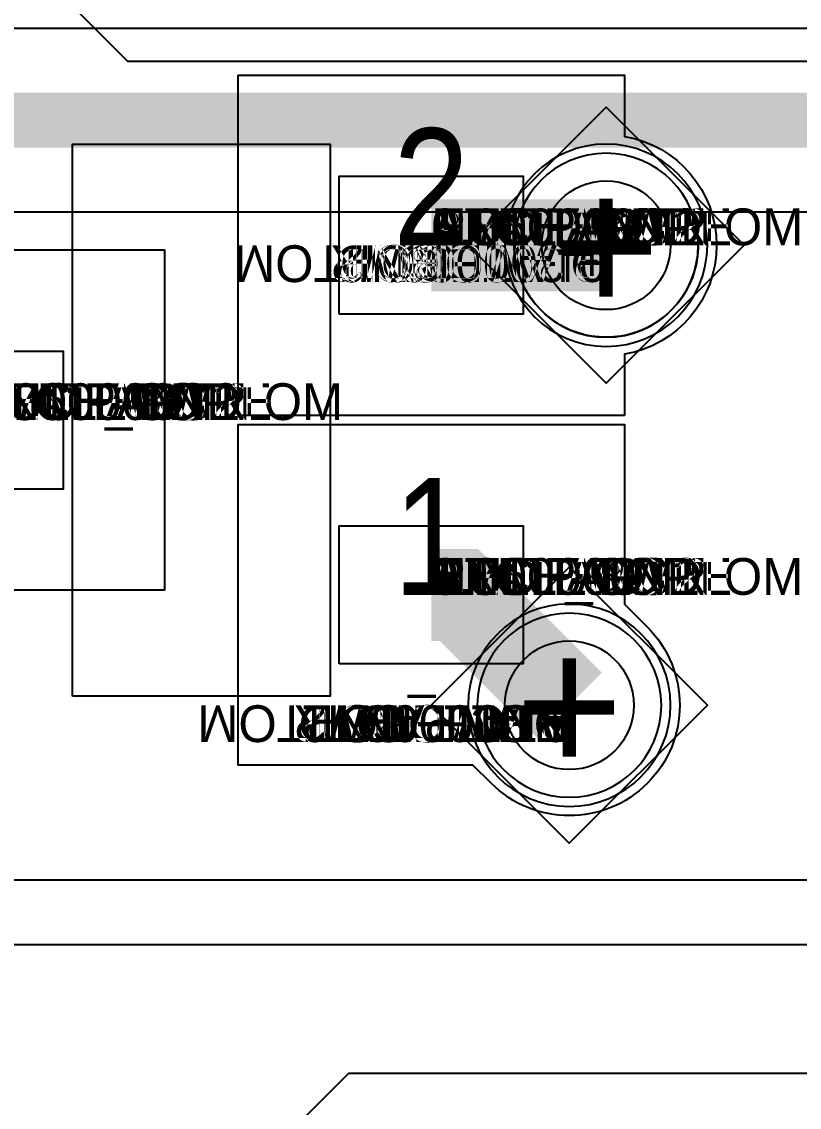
# Model space of a CAD drawing. Extents: x 0 to 323, y 0 to 320.
# Drawn here: x 52.89 to 57.11, y 199.52 to 205.42 of the extents above; entities that cross this region are included whole.
import ezdxf
from ezdxf.enums import TextEntityAlignment as Align

# ---------------------------------------------------------------- set-up
doc = ezdxf.new("R2010")
doc.units = 0
doc.header["$MEASUREMENT"] = 0
doc.layers.get('0').update_dxf_attribs({"linetype": 'CONTINUOUS'})
for name, color, linetype in [('CDN_FIGURES', 7, 'CONTINUOUS'), ('ETCH_BOTTOM', 7, 'CONTINUOUS'), ('ETCH_GND', 3, 'CONTINUOUS'), ('ETCH_INT1', 4, 'CONTINUOUS'), ('ETCH_INT2', 5, 'CONTINUOUS'), ('ETCH_PWR', 6, 'CONTINUOUS'), ('ETCH_TOP', 2, 'CONTINUOUS'), ('MANUFACTURING_NCLEGEND-1-6', 8, 'CONTINUOUS'), ('PACKAGE_GEOMETRY_ASSEMBLY_TOP', 11, 'CONTINUOUS'), ('PACKAGE_GEOMETRY_PIN_NUMBER', 9, 'CONTINUOUS')]:
    doc.layers.add(name, color=color, linetype=linetype)

# ---------------------------------------------------------------- blocks, each defined once
blk = doc.blocks.new('PAD_INFO')
for tag in ['SHAPE_TYPE', 'PAD_HEIGHT', 'PAD_LAYER', 'PAD_TYPE', 'PAD_WIDTH']:
    blk.add_attdef(tag, (0, 0), '', height=0.2)
at = {"flags": 2}
blk.add_attdef('CDN_TYPE', (0, 0), '', height=0.2, dxfattribs=at)
blk = doc.blocks.new('DRILL_INFO')
at = {"flags": 2}
blk.add_attdef('CDN_TYPE', (0, 0), '', height=0.2, dxfattribs=at)
for tag in ['FSHAPE', 'FCHAR', 'DRILL_HEIGHT', 'DIAMETER', 'PLATED', 'DRILL_WIDTH']:
    blk.add_attdef(tag, (0, 0), '', height=0.2)
blk = doc.blocks.new('VIA0700X0300')
at = {"layer": 'ETCH_BOTTOM'}
blk.add_circle((0, 0), 0.35, dxfattribs=at)
at = {"layer": 'ETCH_GND'}
blk.add_circle((0, 0), 0.35, dxfattribs=at)
at = {"layer": 'ETCH_INT1'}
blk.add_circle((0, 0), 0.35, dxfattribs=at)
at = {"layer": 'ETCH_INT2'}
blk.add_circle((0, 0), 0.35, dxfattribs=at)
at = {"layer": 'ETCH_PWR'}
blk.add_circle((0, 0), 0.35, dxfattribs=at)
at = {"layer": 'ETCH_TOP'}
blk.add_circle((0, 0), 0.35, dxfattribs=at)
ref = blk.add_blockref('PAD_INFO', (0, 0))
ref.add_attrib('PAD_LAYER', 'ETCH_TOP', (0, 0), dxfattribs={"height": 0.2})
ref.add_attrib('SHAPE_TYPE', 'NULL', (0, 0), dxfattribs={"height": 0.2})
ref.add_attrib('PAD_TYPE', 'ANTIPAD', (0, 0), dxfattribs={"height": 0.2})
ref.add_attrib('PAD_WIDTH', '0.000000', (0, 0), dxfattribs={"height": 0.2})
ref.add_attrib('PAD_HEIGHT', '0.000000', (0, 0), dxfattribs={"height": 0.2})
ref = blk.add_blockref('PAD_INFO', (0, 0))
ref.add_attrib('PAD_LAYER', 'ETCH_GND', (0, 0), dxfattribs={"height": 0.2})
ref.add_attrib('SHAPE_TYPE', 'NULL', (0, 0), dxfattribs={"height": 0.2})
ref.add_attrib('PAD_TYPE', 'ANTIPAD', (0, 0), dxfattribs={"height": 0.2})
ref.add_attrib('PAD_WIDTH', '0.000000', (0, 0), dxfattribs={"height": 0.2})
ref.add_attrib('PAD_HEIGHT', '0.000000', (0, 0), dxfattribs={"height": 0.2})
ref = blk.add_blockref('PAD_INFO', (0, 0))
ref.add_attrib('PAD_LAYER', 'ETCH_INT1', (0, 0), dxfattribs={"height": 0.2})
ref.add_attrib('SHAPE_TYPE', 'NULL', (0, 0), dxfattribs={"height": 0.2})
ref.add_attrib('PAD_TYPE', 'ANTIPAD', (0, 0), dxfattribs={"height": 0.2})
ref.add_attrib('PAD_WIDTH', '0.000000', (0, 0), dxfattribs={"height": 0.2})
ref.add_attrib('PAD_HEIGHT', '0.000000', (0, 0), dxfattribs={"height": 0.2})
ref = blk.add_blockref('PAD_INFO', (0, 0))
ref.add_attrib('PAD_LAYER', 'ETCH_INT2', (0, 0), dxfattribs={"height": 0.2})
ref.add_attrib('SHAPE_TYPE', 'NULL', (0, 0), dxfattribs={"height": 0.2})
ref.add_attrib('PAD_TYPE', 'ANTIPAD', (0, 0), dxfattribs={"height": 0.2})
ref.add_attrib('PAD_WIDTH', '0.000000', (0, 0), dxfattribs={"height": 0.2})
ref.add_attrib('PAD_HEIGHT', '0.000000', (0, 0), dxfattribs={"height": 0.2})
ref = blk.add_blockref('PAD_INFO', (0, 0))
ref.add_attrib('PAD_LAYER', 'ETCH_PWR', (0, 0), dxfattribs={"height": 0.2})
ref.add_attrib('SHAPE_TYPE', 'NULL', (0, 0), dxfattribs={"height": 0.2})
ref.add_attrib('PAD_TYPE', 'ANTIPAD', (0, 0), dxfattribs={"height": 0.2})
ref.add_attrib('PAD_WIDTH', '0.000000', (0, 0), dxfattribs={"height": 0.2})
ref.add_attrib('PAD_HEIGHT', '0.000000', (0, 0), dxfattribs={"height": 0.2})
ref = blk.add_blockref('PAD_INFO', (0, 0))
ref.add_attrib('PAD_LAYER', 'ETCH_BOTTOM', (0, 0), dxfattribs={"height": 0.2})
ref.add_attrib('SHAPE_TYPE', 'NULL', (0, 0), dxfattribs={"height": 0.2})
ref.add_attrib('PAD_TYPE', 'ANTIPAD', (0, 0), dxfattribs={"height": 0.2})
ref.add_attrib('PAD_WIDTH', '0.000000', (0, 0), dxfattribs={"height": 0.2})
ref.add_attrib('PAD_HEIGHT', '0.000000', (0, 0), dxfattribs={"height": 0.2})
ref = blk.add_blockref('PAD_INFO', (0, 0))
ref.add_attrib('PAD_LAYER', 'ETCH_TOP', (0, 0), dxfattribs={"height": 0.2})
ref.add_attrib('SHAPE_TYPE', 'NULL', (0, 0), dxfattribs={"height": 0.2})
ref.add_attrib('PAD_TYPE', 'THERMAL', (0, 0), dxfattribs={"height": 0.2})
ref.add_attrib('PAD_WIDTH', '0.000000', (0, 0), dxfattribs={"height": 0.2})
ref.add_attrib('PAD_HEIGHT', '0.000000', (0, 0), dxfattribs={"height": 0.2})
ref = blk.add_blockref('PAD_INFO', (0, 0))
ref.add_attrib('PAD_LAYER', 'ETCH_GND', (0, 0), dxfattribs={"height": 0.2})
ref.add_attrib('SHAPE_TYPE', 'NULL', (0, 0), dxfattribs={"height": 0.2})
ref.add_attrib('PAD_TYPE', 'THERMAL', (0, 0), dxfattribs={"height": 0.2})
ref.add_attrib('PAD_WIDTH', '0.000000', (0, 0), dxfattribs={"height": 0.2})
ref.add_attrib('PAD_HEIGHT', '0.000000', (0, 0), dxfattribs={"height": 0.2})
ref = blk.add_blockref('PAD_INFO', (0, 0))
ref.add_attrib('PAD_LAYER', 'ETCH_INT1', (0, 0), dxfattribs={"height": 0.2})
ref.add_attrib('SHAPE_TYPE', 'NULL', (0, 0), dxfattribs={"height": 0.2})
ref.add_attrib('PAD_TYPE', 'THERMAL', (0, 0), dxfattribs={"height": 0.2})
ref.add_attrib('PAD_WIDTH', '0.000000', (0, 0), dxfattribs={"height": 0.2})
ref.add_attrib('PAD_HEIGHT', '0.000000', (0, 0), dxfattribs={"height": 0.2})
ref = blk.add_blockref('PAD_INFO', (0, 0))
ref.add_attrib('PAD_LAYER', 'ETCH_INT2', (0, 0), dxfattribs={"height": 0.2})
ref.add_attrib('SHAPE_TYPE', 'NULL', (0, 0), dxfattribs={"height": 0.2})
ref.add_attrib('PAD_TYPE', 'THERMAL', (0, 0), dxfattribs={"height": 0.2})
ref.add_attrib('PAD_WIDTH', '0.000000', (0, 0), dxfattribs={"height": 0.2})
ref.add_attrib('PAD_HEIGHT', '0.000000', (0, 0), dxfattribs={"height": 0.2})
ref = blk.add_blockref('PAD_INFO', (0, 0))
ref.add_attrib('PAD_LAYER', 'ETCH_PWR', (0, 0), dxfattribs={"height": 0.2})
ref.add_attrib('SHAPE_TYPE', 'NULL', (0, 0), dxfattribs={"height": 0.2})
ref.add_attrib('PAD_TYPE', 'THERMAL', (0, 0), dxfattribs={"height": 0.2})
ref.add_attrib('PAD_WIDTH', '0.000000', (0, 0), dxfattribs={"height": 0.2})
ref.add_attrib('PAD_HEIGHT', '0.000000', (0, 0), dxfattribs={"height": 0.2})
ref = blk.add_blockref('PAD_INFO', (0, 0))
ref.add_attrib('PAD_LAYER', 'ETCH_BOTTOM', (0, 0), dxfattribs={"height": 0.2})
ref.add_attrib('SHAPE_TYPE', 'NULL', (0, 0), dxfattribs={"height": 0.2})
ref.add_attrib('PAD_TYPE', 'THERMAL', (0, 0), dxfattribs={"height": 0.2})
ref.add_attrib('PAD_WIDTH', '0.000000', (0, 0), dxfattribs={"height": 0.2})
ref.add_attrib('PAD_HEIGHT', '0.000000', (0, 0), dxfattribs={"height": 0.2})
ref = blk.add_blockref('PAD_INFO', (0, 0))
ref.add_attrib('PAD_LAYER', 'ETCH_TOP', (0, 0), dxfattribs={"height": 0.2})
ref.add_attrib('SHAPE_TYPE', 'CIRCLE', (0, 0), dxfattribs={"height": 0.2})
ref.add_attrib('PAD_TYPE', 'REGULAR', (0, 0), dxfattribs={"height": 0.2})
ref.add_attrib('PAD_WIDTH', '0.700000', (0, 0), dxfattribs={"height": 0.2})
ref.add_attrib('PAD_HEIGHT', '0.700000', (0, 0), dxfattribs={"height": 0.2})
ref = blk.add_blockref('PAD_INFO', (0, 0))
ref.add_attrib('PAD_LAYER', 'ETCH_GND', (0, 0), dxfattribs={"height": 0.2})
ref.add_attrib('SHAPE_TYPE', 'CIRCLE', (0, 0), dxfattribs={"height": 0.2})
ref.add_attrib('PAD_TYPE', 'REGULAR', (0, 0), dxfattribs={"height": 0.2})
ref.add_attrib('PAD_WIDTH', '0.700000', (0, 0), dxfattribs={"height": 0.2})
ref.add_attrib('PAD_HEIGHT', '0.700000', (0, 0), dxfattribs={"height": 0.2})
ref = blk.add_blockref('PAD_INFO', (0, 0))
ref.add_attrib('PAD_LAYER', 'ETCH_INT1', (0, 0), dxfattribs={"height": 0.2})
ref.add_attrib('SHAPE_TYPE', 'CIRCLE', (0, 0), dxfattribs={"height": 0.2})
ref.add_attrib('PAD_TYPE', 'REGULAR', (0, 0), dxfattribs={"height": 0.2})
ref.add_attrib('PAD_WIDTH', '0.700000', (0, 0), dxfattribs={"height": 0.2})
ref.add_attrib('PAD_HEIGHT', '0.700000', (0, 0), dxfattribs={"height": 0.2})
ref = blk.add_blockref('PAD_INFO', (0, 0))
ref.add_attrib('PAD_LAYER', 'ETCH_INT2', (0, 0), dxfattribs={"height": 0.2})
ref.add_attrib('SHAPE_TYPE', 'CIRCLE', (0, 0), dxfattribs={"height": 0.2})
ref.add_attrib('PAD_TYPE', 'REGULAR', (0, 0), dxfattribs={"height": 0.2})
ref.add_attrib('PAD_WIDTH', '0.700000', (0, 0), dxfattribs={"height": 0.2})
ref.add_attrib('PAD_HEIGHT', '0.700000', (0, 0), dxfattribs={"height": 0.2})
ref = blk.add_blockref('PAD_INFO', (0, 0))
ref.add_attrib('PAD_LAYER', 'ETCH_PWR', (0, 0), dxfattribs={"height": 0.2})
ref.add_attrib('SHAPE_TYPE', 'CIRCLE', (0, 0), dxfattribs={"height": 0.2})
ref.add_attrib('PAD_TYPE', 'REGULAR', (0, 0), dxfattribs={"height": 0.2})
ref.add_attrib('PAD_WIDTH', '0.700000', (0, 0), dxfattribs={"height": 0.2})
ref.add_attrib('PAD_HEIGHT', '0.700000', (0, 0), dxfattribs={"height": 0.2})
ref = blk.add_blockref('PAD_INFO', (0, 0))
ref.add_attrib('PAD_LAYER', 'ETCH_BOTTOM', (0, 0), dxfattribs={"height": 0.2})
ref.add_attrib('SHAPE_TYPE', 'CIRCLE', (0, 0), dxfattribs={"height": 0.2})
ref.add_attrib('PAD_TYPE', 'REGULAR', (0, 0), dxfattribs={"height": 0.2})
ref.add_attrib('PAD_WIDTH', '0.700000', (0, 0), dxfattribs={"height": 0.2})
ref.add_attrib('PAD_HEIGHT', '0.700000', (0, 0), dxfattribs={"height": 0.2})
ref = blk.add_blockref('DRILL_INFO', (0, 0))
ref.add_attrib('DIAMETER', '0.300000', (0, 0), dxfattribs={"height": 0.2})
ref.add_attrib('PLATED', 'PLATED', (0, 0), dxfattribs={"height": 0.2})
ref.add_attrib('FSHAPE', 'DIAMOND', (0, 0), dxfattribs={"height": 0.2})
ref.add_attrib('FCHAR', '+', (0, 0), dxfattribs={"height": 0.2})
ref.add_attrib('DRILL_WIDTH', '1.500000', (0, 0), dxfattribs={"height": 0.2})
ref.add_attrib('DRILL_HEIGHT', '1.500000', (0, 0), dxfattribs={"height": 0.2})
for tag in ['CDN_TYPE', 'PIN']:
    blk.add_attdef(tag, (0, 0), '', height=0.2)
at = {"flags": 2}
for tag in ['PSTKNAME', 'BBV']:
    blk.add_attdef(tag, (0, 0), '', height=0.2, dxfattribs=at)
blk = doc.blocks.new('FIGURE_DIAMOND')
at = {"layer": 'CDN_FIGURES'}
blk.add_lwpolyline([(-0.5, 0), (0, 0.5), (0.5, 0), (0, -0.5)], close=True, dxfattribs=at)
blk = doc.blocks.new('RC1000X0750TS')
at = {"layer": 'ETCH_TOP'}
blk.add_lwpolyline([(-0.5, -0.375), (-0.5, 0.375), (0.5, 0.375), (0.5, -0.375)], close=True, dxfattribs=at)
ref = blk.add_blockref('PAD_INFO', (0, 0))
ref.add_attrib('PAD_LAYER', 'ETCH_TOP', (0, 0), dxfattribs={"height": 0.2})
ref.add_attrib('SHAPE_TYPE', 'NULL', (0, 0), dxfattribs={"height": 0.2})
ref.add_attrib('PAD_TYPE', 'ANTIPAD', (0, 0), dxfattribs={"height": 0.2})
ref.add_attrib('PAD_WIDTH', '0.000000', (0, 0), dxfattribs={"height": 0.2})
ref.add_attrib('PAD_HEIGHT', '0.000000', (0, 0), dxfattribs={"height": 0.2})
ref = blk.add_blockref('PAD_INFO', (0, 0))
ref.add_attrib('PAD_LAYER', 'ETCH_GND', (0, 0), dxfattribs={"height": 0.2})
ref.add_attrib('SHAPE_TYPE', 'NULL', (0, 0), dxfattribs={"height": 0.2})
ref.add_attrib('PAD_TYPE', 'ANTIPAD', (0, 0), dxfattribs={"height": 0.2})
ref.add_attrib('PAD_WIDTH', '0.000000', (0, 0), dxfattribs={"height": 0.2})
ref.add_attrib('PAD_HEIGHT', '0.000000', (0, 0), dxfattribs={"height": 0.2})
ref = blk.add_blockref('PAD_INFO', (0, 0))
ref.add_attrib('PAD_LAYER', 'ETCH_INT1', (0, 0), dxfattribs={"height": 0.2})
ref.add_attrib('SHAPE_TYPE', 'NULL', (0, 0), dxfattribs={"height": 0.2})
ref.add_attrib('PAD_TYPE', 'ANTIPAD', (0, 0), dxfattribs={"height": 0.2})
ref.add_attrib('PAD_WIDTH', '0.000000', (0, 0), dxfattribs={"height": 0.2})
ref.add_attrib('PAD_HEIGHT', '0.000000', (0, 0), dxfattribs={"height": 0.2})
ref = blk.add_blockref('PAD_INFO', (0, 0))
ref.add_attrib('PAD_LAYER', 'ETCH_INT2', (0, 0), dxfattribs={"height": 0.2})
ref.add_attrib('SHAPE_TYPE', 'NULL', (0, 0), dxfattribs={"height": 0.2})
ref.add_attrib('PAD_TYPE', 'ANTIPAD', (0, 0), dxfattribs={"height": 0.2})
ref.add_attrib('PAD_WIDTH', '0.000000', (0, 0), dxfattribs={"height": 0.2})
ref.add_attrib('PAD_HEIGHT', '0.000000', (0, 0), dxfattribs={"height": 0.2})
ref = blk.add_blockref('PAD_INFO', (0, 0))
ref.add_attrib('PAD_LAYER', 'ETCH_PWR', (0, 0), dxfattribs={"height": 0.2})
ref.add_attrib('SHAPE_TYPE', 'NULL', (0, 0), dxfattribs={"height": 0.2})
ref.add_attrib('PAD_TYPE', 'ANTIPAD', (0, 0), dxfattribs={"height": 0.2})
ref.add_attrib('PAD_WIDTH', '0.000000', (0, 0), dxfattribs={"height": 0.2})
ref.add_attrib('PAD_HEIGHT', '0.000000', (0, 0), dxfattribs={"height": 0.2})
ref = blk.add_blockref('PAD_INFO', (0, 0))
ref.add_attrib('PAD_LAYER', 'ETCH_BOTTOM', (0, 0), dxfattribs={"height": 0.2})
ref.add_attrib('SHAPE_TYPE', 'NULL', (0, 0), dxfattribs={"height": 0.2})
ref.add_attrib('PAD_TYPE', 'ANTIPAD', (0, 0), dxfattribs={"height": 0.2})
ref.add_attrib('PAD_WIDTH', '0.000000', (0, 0), dxfattribs={"height": 0.2})
ref.add_attrib('PAD_HEIGHT', '0.000000', (0, 0), dxfattribs={"height": 0.2})
ref = blk.add_blockref('PAD_INFO', (0, 0))
ref.add_attrib('PAD_LAYER', 'ETCH_TOP', (0, 0), dxfattribs={"height": 0.2})
ref.add_attrib('SHAPE_TYPE', 'NULL', (0, 0), dxfattribs={"height": 0.2})
ref.add_attrib('PAD_TYPE', 'THERMAL', (0, 0), dxfattribs={"height": 0.2})
ref.add_attrib('PAD_WIDTH', '0.000000', (0, 0), dxfattribs={"height": 0.2})
ref.add_attrib('PAD_HEIGHT', '0.000000', (0, 0), dxfattribs={"height": 0.2})
ref = blk.add_blockref('PAD_INFO', (0, 0))
ref.add_attrib('PAD_LAYER', 'ETCH_GND', (0, 0), dxfattribs={"height": 0.2})
ref.add_attrib('SHAPE_TYPE', 'NULL', (0, 0), dxfattribs={"height": 0.2})
ref.add_attrib('PAD_TYPE', 'THERMAL', (0, 0), dxfattribs={"height": 0.2})
ref.add_attrib('PAD_WIDTH', '0.000000', (0, 0), dxfattribs={"height": 0.2})
ref.add_attrib('PAD_HEIGHT', '0.000000', (0, 0), dxfattribs={"height": 0.2})
ref = blk.add_blockref('PAD_INFO', (0, 0))
ref.add_attrib('PAD_LAYER', 'ETCH_INT1', (0, 0), dxfattribs={"height": 0.2})
ref.add_attrib('SHAPE_TYPE', 'NULL', (0, 0), dxfattribs={"height": 0.2})
ref.add_attrib('PAD_TYPE', 'THERMAL', (0, 0), dxfattribs={"height": 0.2})
ref.add_attrib('PAD_WIDTH', '0.000000', (0, 0), dxfattribs={"height": 0.2})
ref.add_attrib('PAD_HEIGHT', '0.000000', (0, 0), dxfattribs={"height": 0.2})
ref = blk.add_blockref('PAD_INFO', (0, 0))
ref.add_attrib('PAD_LAYER', 'ETCH_INT2', (0, 0), dxfattribs={"height": 0.2})
ref.add_attrib('SHAPE_TYPE', 'NULL', (0, 0), dxfattribs={"height": 0.2})
ref.add_attrib('PAD_TYPE', 'THERMAL', (0, 0), dxfattribs={"height": 0.2})
ref.add_attrib('PAD_WIDTH', '0.000000', (0, 0), dxfattribs={"height": 0.2})
ref.add_attrib('PAD_HEIGHT', '0.000000', (0, 0), dxfattribs={"height": 0.2})
ref = blk.add_blockref('PAD_INFO', (0, 0))
ref.add_attrib('PAD_LAYER', 'ETCH_PWR', (0, 0), dxfattribs={"height": 0.2})
ref.add_attrib('SHAPE_TYPE', 'NULL', (0, 0), dxfattribs={"height": 0.2})
ref.add_attrib('PAD_TYPE', 'THERMAL', (0, 0), dxfattribs={"height": 0.2})
ref.add_attrib('PAD_WIDTH', '0.000000', (0, 0), dxfattribs={"height": 0.2})
ref.add_attrib('PAD_HEIGHT', '0.000000', (0, 0), dxfattribs={"height": 0.2})
ref = blk.add_blockref('PAD_INFO', (0, 0))
ref.add_attrib('PAD_LAYER', 'ETCH_BOTTOM', (0, 0), dxfattribs={"height": 0.2})
ref.add_attrib('SHAPE_TYPE', 'NULL', (0, 0), dxfattribs={"height": 0.2})
ref.add_attrib('PAD_TYPE', 'THERMAL', (0, 0), dxfattribs={"height": 0.2})
ref.add_attrib('PAD_WIDTH', '0.000000', (0, 0), dxfattribs={"height": 0.2})
ref.add_attrib('PAD_HEIGHT', '0.000000', (0, 0), dxfattribs={"height": 0.2})
ref = blk.add_blockref('PAD_INFO', (0, 0))
ref.add_attrib('PAD_LAYER', 'ETCH_TOP', (0, 0), dxfattribs={"height": 0.2})
ref.add_attrib('SHAPE_TYPE', 'RECTANGLE', (0, 0), dxfattribs={"height": 0.2})
ref.add_attrib('PAD_TYPE', 'REGULAR', (0, 0), dxfattribs={"height": 0.2})
ref.add_attrib('PAD_WIDTH', '1.000000', (0, 0), dxfattribs={"height": 0.2})
ref.add_attrib('PAD_HEIGHT', '0.750000', (0, 0), dxfattribs={"height": 0.2})
ref = blk.add_blockref('PAD_INFO', (0, 0))
ref.add_attrib('PAD_LAYER', 'ETCH_GND', (0, 0), dxfattribs={"height": 0.2})
ref.add_attrib('SHAPE_TYPE', 'NULL', (0, 0), dxfattribs={"height": 0.2})
ref.add_attrib('PAD_TYPE', 'REGULAR', (0, 0), dxfattribs={"height": 0.2})
ref.add_attrib('PAD_WIDTH', '0.000000', (0, 0), dxfattribs={"height": 0.2})
ref.add_attrib('PAD_HEIGHT', '0.000000', (0, 0), dxfattribs={"height": 0.2})
ref = blk.add_blockref('PAD_INFO', (0, 0))
ref.add_attrib('PAD_LAYER', 'ETCH_INT1', (0, 0), dxfattribs={"height": 0.2})
ref.add_attrib('SHAPE_TYPE', 'NULL', (0, 0), dxfattribs={"height": 0.2})
ref.add_attrib('PAD_TYPE', 'REGULAR', (0, 0), dxfattribs={"height": 0.2})
ref.add_attrib('PAD_WIDTH', '0.000000', (0, 0), dxfattribs={"height": 0.2})
ref.add_attrib('PAD_HEIGHT', '0.000000', (0, 0), dxfattribs={"height": 0.2})
ref = blk.add_blockref('PAD_INFO', (0, 0))
ref.add_attrib('PAD_LAYER', 'ETCH_INT2', (0, 0), dxfattribs={"height": 0.2})
ref.add_attrib('SHAPE_TYPE', 'NULL', (0, 0), dxfattribs={"height": 0.2})
ref.add_attrib('PAD_TYPE', 'REGULAR', (0, 0), dxfattribs={"height": 0.2})
ref.add_attrib('PAD_WIDTH', '0.000000', (0, 0), dxfattribs={"height": 0.2})
ref.add_attrib('PAD_HEIGHT', '0.000000', (0, 0), dxfattribs={"height": 0.2})
ref = blk.add_blockref('PAD_INFO', (0, 0))
ref.add_attrib('PAD_LAYER', 'ETCH_PWR', (0, 0), dxfattribs={"height": 0.2})
ref.add_attrib('SHAPE_TYPE', 'NULL', (0, 0), dxfattribs={"height": 0.2})
ref.add_attrib('PAD_TYPE', 'REGULAR', (0, 0), dxfattribs={"height": 0.2})
ref.add_attrib('PAD_WIDTH', '0.000000', (0, 0), dxfattribs={"height": 0.2})
ref.add_attrib('PAD_HEIGHT', '0.000000', (0, 0), dxfattribs={"height": 0.2})
ref = blk.add_blockref('PAD_INFO', (0, 0))
ref.add_attrib('PAD_LAYER', 'ETCH_BOTTOM', (0, 0), dxfattribs={"height": 0.2})
ref.add_attrib('SHAPE_TYPE', 'NULL', (0, 0), dxfattribs={"height": 0.2})
ref.add_attrib('PAD_TYPE', 'REGULAR', (0, 0), dxfattribs={"height": 0.2})
ref.add_attrib('PAD_WIDTH', '0.000000', (0, 0), dxfattribs={"height": 0.2})
ref.add_attrib('PAD_HEIGHT', '0.000000', (0, 0), dxfattribs={"height": 0.2})
ref = blk.add_blockref('DRILL_INFO', (0, 0))
ref.add_attrib('DIAMETER', '0.000000', (0, 0), dxfattribs={"height": 0.2})
ref.add_attrib('PLATED', 'PLATED', (0, 0), dxfattribs={"height": 0.2})
ref.add_attrib('FSHAPE', 'NULL', (0, 0), dxfattribs={"height": 0.2})
ref.add_attrib('DRILL_WIDTH', '0.000000', (0, 0), dxfattribs={"height": 0.2})
ref.add_attrib('DRILL_HEIGHT', '0.000000', (0, 0), dxfattribs={"height": 0.2})
for tag in ['CDN_TYPE', 'PIN']:
    blk.add_attdef(tag, (0, 0), '', height=0.2)
at = {"flags": 2}
for tag in ['PSTKNAME', 'BBV']:
    blk.add_attdef(tag, (0, 0), '', height=0.2, dxfattribs=at)
blk = doc.blocks.new('F341')
at = {"layer": 'PACKAGE_GEOMETRY_ASSEMBLY_TOP'}
blk.add_lwpolyline([(-1.95, -0.55), (-1.95, 2.45), (-0.55, 2.45), (-0.55, -0.55)], close=True, dxfattribs=at)
at = {"layer": 'ETCH_TOP'}
ref = blk.add_blockref('RC1000X0750TS', (0, 1.9), dxfattribs=at)
ref.add_attrib('CDN_TYPE', 'PIN', (0, 0), dxfattribs={"height": 0.2})
ref.add_attrib('PIN', '2', (0, 0), dxfattribs={"height": 0.2})
ref = blk.add_blockref('RC1000X0750TS', (-2.5, 0.95), dxfattribs=at)
ref.add_attrib('CDN_TYPE', 'PIN', (0, 0), dxfattribs={"height": 0.2})
ref.add_attrib('PIN', '3', (0, 0), dxfattribs={"height": 0.2})
ref = blk.add_blockref('RC1000X0750TS', (0, 0), dxfattribs=at)
ref.add_attrib('CDN_TYPE', 'PIN', (0, 0), dxfattribs={"height": 0.2})
ref.add_attrib('PIN', '1', (0, 0), dxfattribs={"height": 0.2})
at = {"flags": 2}
for tag in ['SYMBOL_TYPE', 'CDN_TYPE', 'REFDES']:
    blk.add_attdef(tag, (0, 0), '', height=0.2, dxfattribs=at)

msp = doc.modelspace()

# ---------------------------------------------------------------- linework, layer by layer
at = {"layer": 'ETCH_BOTTOM'}
for points in [[(56.6127, 204.2055, 1), (55.5125, 204.2055, 1)], [(56.4127, 201.7055, 1), (55.3125, 201.7055, 1)]]:
    msp.add_lwpolyline(points, format="xyb", close=True, dxfattribs=at)
msp.add_lwpolyline([(54.014, 199.0556), (54.664, 199.7056), (57.2112, 199.7056)], dxfattribs=at)
at = {"layer": 'ETCH_GND'}
for points in [[(56.5627, 204.2055, 1), (55.5625, 204.2055, 1)], [(56.3627, 201.7055, 1), (55.3625, 201.7055, 1)]]:
    msp.add_lwpolyline(points, format="xyb", close=True, dxfattribs=at)
at = {"layer": 'ETCH_INT1'}
for points, format in [([(161.6626, 263.1055, 0.3, 0.3, 0), (166.8326, 257.9355, 0.3, 0.3, 0), (166.8326, 245.9548, 0.3, 0.3, 0), (166.8626, 245.9248, 0.3, 0.3, 0), (166.8626, 245.3862, 0.3, 0.3, 0), (166.8326, 245.3562, 0.3, 0.3, 0), (166.8326, 226.1755, 0.3, 0.3, 0), (147.6426, 206.9855, 0.3, 0.3, 0), (128.8119, 206.9855, 0.3, 0.3, 0), (128.7819, 206.9555, 0.3, 0.3, 0), (128.2433, 206.9555, 0.3, 0.3, 0), (128.2133, 206.9855, 0.3, 0.3, 0), (127.1926, 206.9855, 0.3, 0.3, 0), (125.6126, 205.4055, 0.3, 0.3, 0), (91.6126, 205.4055, 0.3, 0.3, 0), (91.0926, 204.8855, 0.3, 0.3, 0), (25.2926, 204.8855, 0.3, 0.3, 0), (16.0126, 195.6055, 0.3, 0.3, 0)], "xyseb"), ([(91.0629, 204.3854), (75.5292, 204.3854, -1.457307), (74.596, 204.3854), (56.5292, 204.3854, -1.457307), (55.596, 204.3854), (38.0067, 204.3854, -1.643726), (37.1185, 204.3854), (25.4997, 204.3854), (17.0191, 195.9048, -3.946277), (16.3119, 196.612), (25.0855, 205.3856), (90.3916, 205.3856, -1.157049)], "xyb")]:
    msp.add_lwpolyline(points, format=format, dxfattribs=at)
at = {"layer": 'ETCH_INT2'}
msp.add_lwpolyline([(56.3627, 201.7055, 1), (55.3625, 201.7055, 1)], format="xyb", close=True, dxfattribs=at)
at = {"layer": 'ETCH_PWR'}
for points in [[(57.8321, 210.3056, 1.162872), (56.8431, 210.3056), (40.3457, 210.3056, 0.577293), (39.4795, 210.3056), (36.5626, 210.3056, 0.4999), (35.7626, 210.3056), (27.0625, 210.3056), (27.0625, 206.2554), (27.1127, 206.2554), (27.1626, 206.2055), (30.1626, 206.2055), (30.1626, 201.7555), (31.5126, 200.4055), (47.7855, 200.4055, 0.73386), (48.7397, 200.4055), (50.2542, 200.4055, 0.654735), (51.171, 200.4055), (84.1295, 200.4055, 1.731876)], [(66.1125, 200.7555), (51.1897, 200.7555, 0.73386), (50.2355, 200.7555), (48.721, 200.7555, 0.654735), (47.8042, 200.7555), (32.571, 200.7555, 1.527335), (31.6542, 200.7555), (31.5126, 200.7555), (30.3626, 201.9055), (30.3626, 205.9055), (31.7626, 207.3055), (33.5626, 207.3055), (35.7126, 205.1555), (48.3126, 205.1555), (49.3626, 206.2055), (49.3626, 207.3555), (49.4126, 207.4055), (52.0126, 207.4055), (53.1626, 206.2555), (53.1626, 205.5055), (53.4626, 205.2055), (64.8126, 205.2055)]]:
    msp.add_lwpolyline(points, format="xyb", dxfattribs=at)
for points in [[(56.5627, 204.2055, 1), (55.5625, 204.2055, 1)], [(56.3627, 201.7055, 1), (55.3625, 201.7055, 1)]]:
    msp.add_lwpolyline(points, format="xyb", close=True, dxfattribs=at)
at = {"layer": 'ETCH_TOP'}
for points, format in [([(44.5625, 199.2556), (44.5625, 206.2556), (47.09, 206.2556), (47.09, 206.6641), (49.8975, 206.6641), (49.8975, 206.6905, -1), (51.0977, 206.6905), (51.0977, 206.6641), (52.6352, 206.6641), (52.6352, 204.2939), (47.1627, 204.2939), (47.1627, 204.2556), (52.0127, 204.2556), (52.0127, 204.1806), (53.6627, 204.1806), (53.6627, 202.3304), (52.0127, 202.3304), (52.0127, 200.4054), (47.1627, 200.4054), (47.1627, 198.9054)], "xyb"), ([(55.1126, 204.2055, 0.5, 0.5, 0), (56.0626, 204.2055, 0.5, 0.5, 0)], "xyseb"), ([(55.1126, 202.3055, 0.5, 0.5, 0), (55.2626, 202.3055, 0.5, 0.5, 0), (55.8626, 201.7055, 0.5, 0.5, 0)], "xyseb")]:
    msp.add_lwpolyline(points, format=format, dxfattribs=at)
for points in [[(56.1627, 203.2804), (54.0625, 203.2804), (54.0625, 205.1306), (56.1627, 205.1306), (56.1627, 204.7972, -0.845035), (56.1627, 203.6138)], [(56.2869, 202.1298, -1), (55.4383, 201.2812), (55.339, 201.3804), (54.0625, 201.3804), (54.0625, 203.2306), (56.1627, 203.2306), (56.1627, 202.2541)]]:
    msp.add_lwpolyline(points, format="xyb", close=True, dxfattribs=at)

# ---------------------------------------------------------------- block references
msp.add_blockref('F341', (55.1126, 202.3055))
at = {"layer": 'ETCH_TOP', "rotation": 180}
for p in [(56.0626, 204.2055), (55.8626, 201.7055)]:
    msp.add_blockref('VIA0700X0300', p, dxfattribs=at)
at = {"layer": 'MANUFACTURING_NCLEGEND-1-6', "xscale": 1.5, "yscale": 1.5}
for p in [(56.0626, 204.2055), (55.8626, 201.7055)]:
    msp.add_blockref('FIGURE_DIAMOND', p, dxfattribs=at)

# ---------------------------------------------------------------- texts
at = {"layer": 'MANUFACTURING_NCLEGEND-1-6'}
for p in [(56.0626, 204.2055), (55.8626, 201.7055)]:
    msp.add_text('+', height=0.75, dxfattribs=at).set_placement(p, align=Align.MIDDLE_CENTER)
at = {"layer": 'PACKAGE_GEOMETRY_PIN_NUMBER', "width": 0.87874}
for s, p in [('2', (55.1126, 204.2055)), ('1', (55.1126, 202.3055))]:
    msp.add_text(s, height=0.635, dxfattribs=at).set_placement(p, align=Align.CENTER)

doc.saveas('drawing.dxf')
